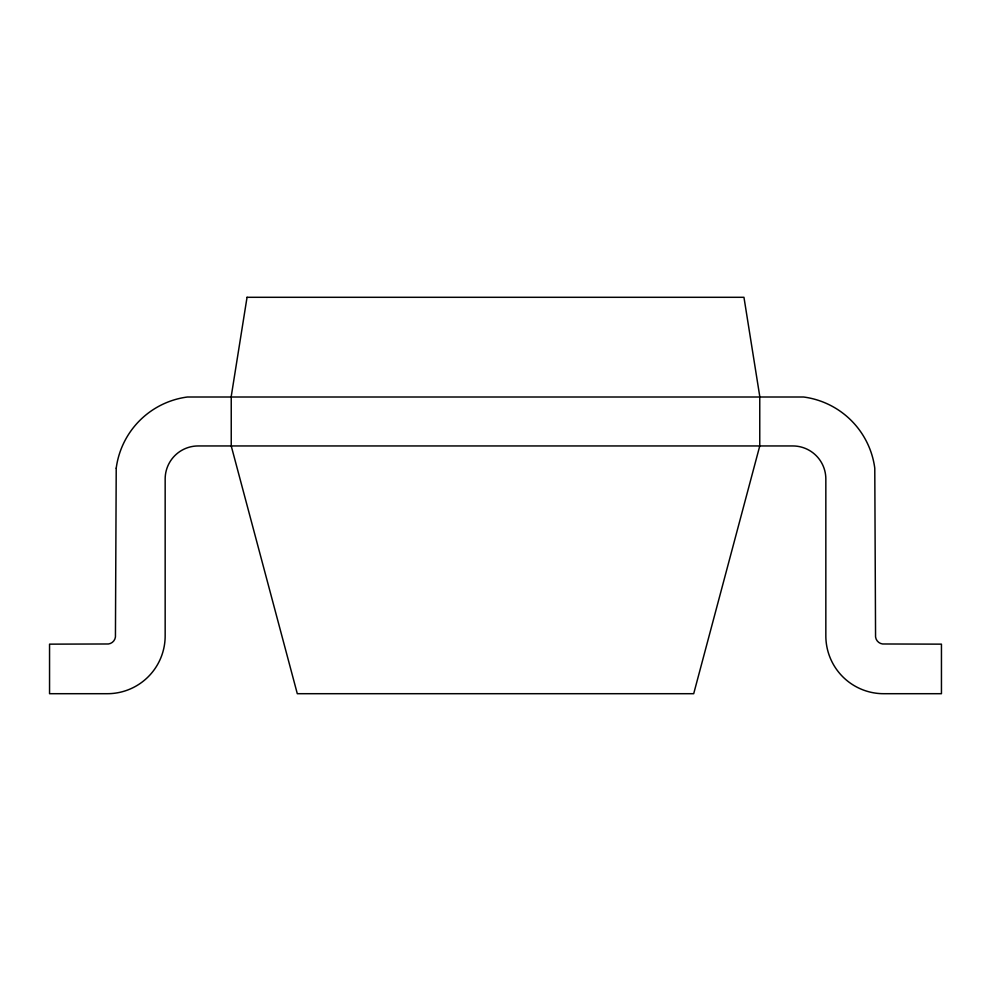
<?xml version="1.0" encoding="UTF-8"?>
<svg xmlns="http://www.w3.org/2000/svg" width="991" height="991" viewBox="0 0 991 991"><rect width="100%" height="100%" fill="white"/><g stroke="black" fill="none" stroke-linecap="round" stroke-linejoin="round"><path stroke-width="1.49" d="M116.22 468.186L115.439 636.953A8.151 8.151 0 0 1 108.428 643.977L49.55 644.15L49.55 693.7L107.362 693.7A57.812 57.812 0 0 0 165.163 635.888L165.163 478.987A33.037 33.037 0 0 1 198.2 445.95L792.8 445.95A33.037 33.037 0 0 1 825.837 478.987L825.837 635.888A57.812 57.812 0 0 0 883.638 693.7L941.45 693.7L941.45 644.15L882.572 643.977A8.151 8.151 0 0 1 875.561 636.953L874.78 468.186A82.687 82.687 0 0 0 803.59 397.007L187.41 397.007A82.687 82.687 0 0 0 116.22 468.186M247.044 297.3L231.237 396.4L231.237 445.95L297.3 693.7L693.7 693.7L759.763 445.95L759.763 396.4L743.956 297.3L247.044 297.3"/></g></svg>
